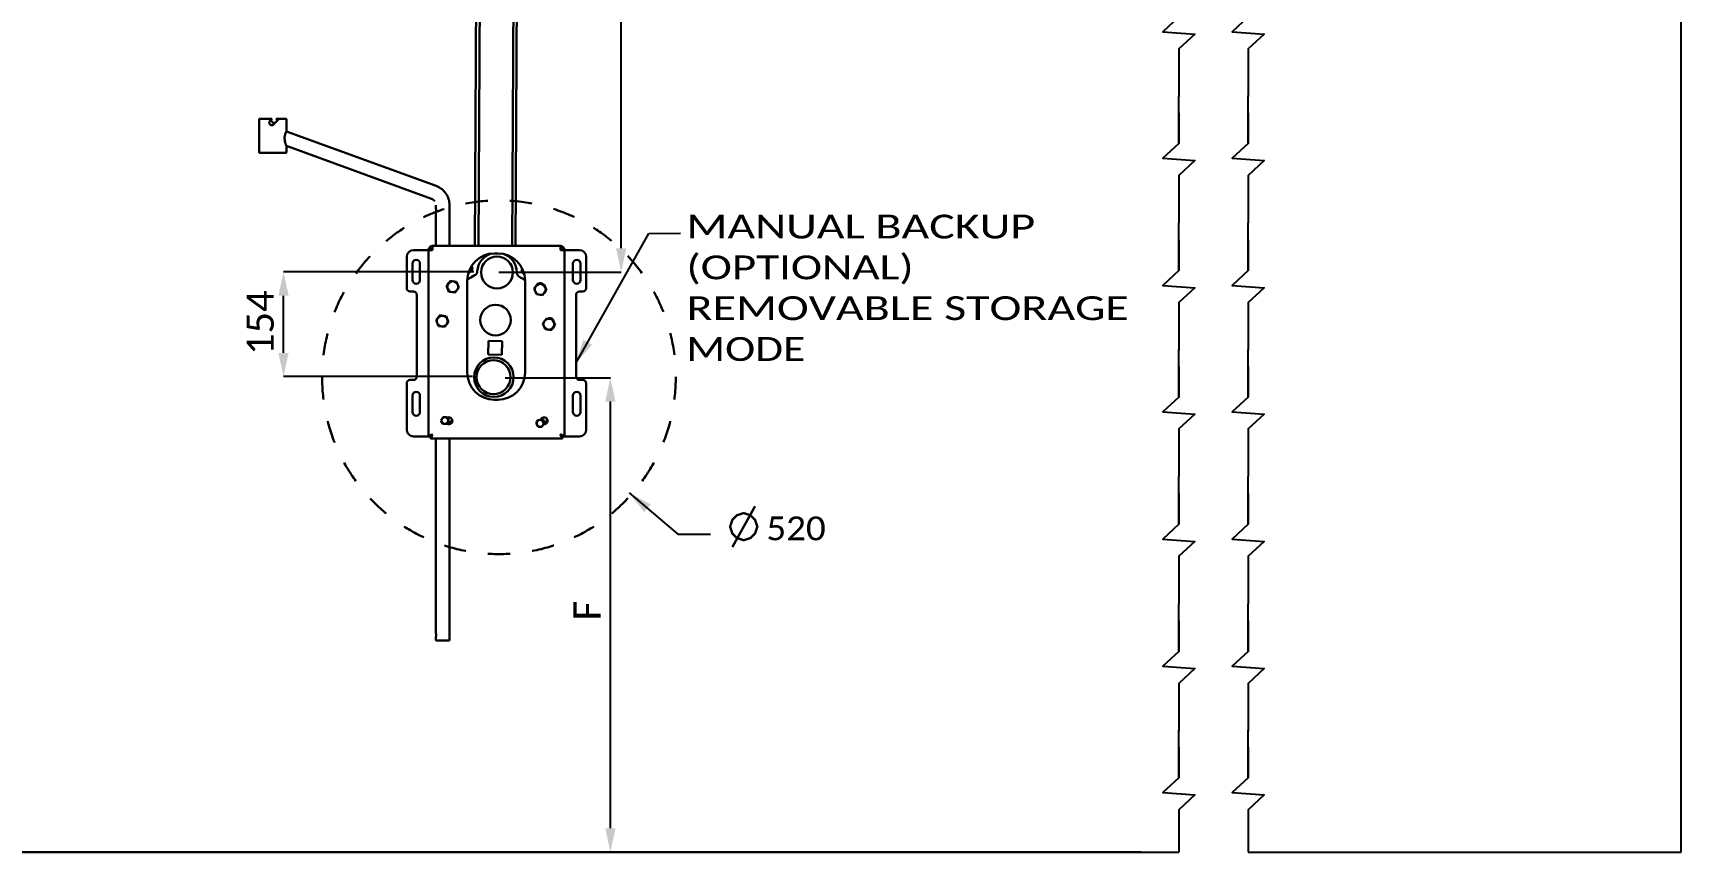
# Model space of a CAD drawing. Header units: millimetres. Extents: x 13935 to 21534, y -198 to 9202.
# Drawn here: x 15446 to 17870, y 6274 to 7478 of the extents above; entities that cross this region are included whole.
import ezdxf
from ezdxf.enums import TextEntityAlignment as Align

# ---------------------------------------------------------------- set-up
doc = ezdxf.new("R2010")
doc.units = ezdxf.units.MM
doc.header["$LTSCALE"] = 326.7
doc.header["$PDMODE"] = 3
doc.header["$PDSIZE"] = 8
doc.linetypes.add('DOT', pattern=[0.2, 0.1, -0.1])
doc.layers.get('0').update_dxf_attribs({"linetype": 'CONTINUOUS'})
doc.layers.get('Defpoints').update_dxf_attribs({"linetype": 'CONTINUOUS'})
doc.styles.get("Standard").update_dxf_attribs({"font": 'calibri.ttf'})
doc.dimstyles.new('DIMSTYLE_1', dxfattribs={"dimtxt": 40, "dimasz": 35, "dimexe": 0.08, "dimexo": 1, "dimgap": 1, "dimtad": 1, "dimdsep": 46, "dimtxsty": 'Standard', "dimblk": '_FILLED', "dimblk1": '_FILLED', "dimblk2": '_FILLED', "dimcen": 0.09, "dimazin": 2, "dimtp": 0.01, "dimtm": 0.01, "dimtfac": 1, "dimtofl": 0, "dimtmove": 0, "dimatfit": 3, "dimldrblk": '_FILLED', "dimfxl": 1, "dimtolj": 1, "dimarcsym": 0})
doc.dimstyles.new('DIMSTYLE_2', dxfattribs={"dimtxt": 40, "dimasz": 35, "dimexe": 0.08, "dimexo": 1, "dimgap": 1, "dimtad": 1, "dimdec": 0, "dimdsep": 46, "dimtxsty": 'Standard', "dimblk": '_FILLED', "dimblk1": '_FILLED', "dimblk2": '_FILLED', "dimcen": 0.09, "dimazin": 2, "dimtp": 0.01, "dimtm": 0.01, "dimtfac": 1, "dimtdec": 0, "dimtofl": 0, "dimtmove": 0, "dimatfit": 3, "dimldrblk": '_FILLED', "dimfxl": 1, "dimtolj": 1, "dimarcsym": 0})
doc.dimstyles.get("Standard").update_dxf_attribs({"dimtxt": 35, "dimasz": 35, "dimexe": 0.08, "dimexo": 1, "dimtad": 1, "dimdsep": 46, "dimtxsty": 'Standard', "dimblk": '_FILLED', "dimblk1": '_FILLED', "dimblk2": '_FILLED', "dimcen": 0.09, "dimazin": 2, "dimtol": 1, "dimtp": 0.01, "dimtm": 0.01, "dimtfac": 1, "dimtofl": 0, "dimtmove": 0, "dimatfit": 3, "dimldrblk": '_FILLED', "dimfxl": 1, "dimtolj": 1, "dimarcsym": 0})

# ---------------------------------------------------------------- blocks, each defined once
blk = doc.blocks.new('_FILLED')
at = {"color": 0, "linetype": 'ByBlock'}
blk.add_solid([(0, 0), (-1, 0.214), (-1, -0.214)], dxfattribs=at)
blk = doc.blocks.new('*D2234')
at = {"color": 0, "linetype": 'Continuous', "lineweight": -2}
for p, q in [((16140.6, 6971.5), (16295.5, 6971.5)), ((16295.4, 6309.3), (16295.4, 6936.5)), ((17074.7, 6274.3), (16295.3, 6274.3))]:
    blk.add_line(p, q, dxfattribs=at)
at = {"layer": 'Defpoints', "color": 0}
for p in [(16139.6, 6971.5), (16295.4, 6971.5), (17075.7, 6274.3)]:
    blk.add_point(p, dxfattribs=at)
at = {"color": 0, "linetype": 'ByBlock', "lineweight": -2, "xscale": 35, "yscale": 35, "zscale": 35}
for p, rotation in [((16295.4, 6971.5), 90), ((16295.4, 6274.3), 270)]:
    blk.add_blockref('_FILLED', p, dxfattribs=dict(at, rotation=rotation))
at = {"color": 0, "lineweight": 30, "insert": (16241.1, 6629.1), "char_height": 40, "attachment_point": 2, "rotation": 90, "line_spacing_factor": 0.9}
blk.add_mtext('\\A1;F', dxfattribs=at)
blk = doc.blocks.new('*D2235')
at = {"color": 0, "linetype": 'Continuous', "lineweight": -2}
for p, q in [((16114.8, 8115.3), (16311.4, 8115.3)), ((16311.3, 7161.8), (16311.3, 8080.3)), ((16131.2, 7126.8), (16311.4, 7126.8))]:
    blk.add_line(p, q, dxfattribs=at)
at = {"layer": 'Defpoints', "color": 0}
for p in [(16113.8, 8115.3), (16311.3, 8115.3), (16130.2, 7126.8)]:
    blk.add_point(p, dxfattribs=at)
at = {"color": 0, "linetype": 'ByBlock', "lineweight": -2, "xscale": 35, "yscale": 35, "zscale": 35}
for p, rotation in [((16311.3, 8115.3), 90), ((16311.3, 7126.8), 270)]:
    blk.add_blockref('_FILLED', p, dxfattribs=dict(at, rotation=rotation))
at = {"color": 0, "lineweight": 30, "insert": (16197, 7617.7), "char_height": 40, "attachment_point": 2, "rotation": 90, "line_spacing_factor": 0.9}
blk.add_mtext('\\A1;D\\P ', dxfattribs=at)
blk = doc.blocks.new('*D2236')
at = {"color": 0, "linetype": 'Continuous', "lineweight": -2}
for p, q in [((16094.5, 7127.1), (15814.7, 7127.1)), ((15814.8, 7008.1), (15814.8, 7092.1)), ((16092.6, 6973.1), (15814.7, 6973.1))]:
    blk.add_line(p, q, dxfattribs=at)
at = {"layer": 'Defpoints', "color": 0}
for p in [(15814.8, 7127.1), (16095.5, 7127.1), (16093.6, 6973.1)]:
    blk.add_point(p, dxfattribs=at)
at = {"color": 0, "linetype": 'ByBlock', "lineweight": -2, "xscale": 35, "yscale": 35, "zscale": 35}
for p, rotation in [((15814.8, 7127.1), 90), ((15814.8, 6973.1), 270)]:
    blk.add_blockref('_FILLED', p, dxfattribs=dict(at, rotation=rotation))
at = {"color": 0, "lineweight": 30, "insert": (15760.5, 7052.4), "char_height": 40, "attachment_point": 2, "rotation": 90, "line_spacing_factor": 0.9}
blk.add_mtext('\\A1;154', dxfattribs=at)

msp = doc.modelspace()

# ---------------------------------------------------------------- linework, layer by layer
at = {"linetype": 'ByBlock'}
for p, q in [((17869.70119, 6274.27818), (17869.70119, 8678.34818)), ((17074.71672, 6274.27818), (17131.09539, 6274.27818)), ((17233.07522, 6274.27818), (17869.70119, 6274.27818))]:
    msp.add_line(p, q, dxfattribs=at)
at = {"color": 0, "linetype": 'Continuous', "lineweight": 30}
for p, q in [((16100.16981, 7889.46907), (16096.26775, 7165.23099)), ((16101.26767, 7165.23099), (16105.16973, 7889.46899)), ((16101.39492, 7165.23099), (16105.29698, 7889.46899)), ((16154.68419, 7892.30967), (16150.76682, 7165.23099)), ((16155.76673, 7165.23099), (16159.68872, 7893.16736)), ((16155.89399, 7165.23099), (16159.81612, 7893.19441)), ((15778.94395, 7351.67575), (15778.94395, 7302.67575)), ((15797.83612, 7352.17575), (15779.44395, 7352.17575)), ((15804.01655, 7352.17575), (15818.44395, 7352.17575)), ((15818.94395, 7351.67575), (15818.94395, 7333.53478)), ((15818.94304, 7333.53537), (15818.94395, 7333.53378)), ((15818.9432, 7333.53478), (16039.19385, 7253.36653)), ((15779.44395, 7302.17575), (15818.44395, 7302.17575)), ((15818.94306, 7312.25128), (16032.35377, 7234.57268)), ((15818.94395, 7312.25128), (15818.94395, 7302.67575)), ((16038.93283, 7219.63244), (16038.93283, 7225.17575)), ((16058.93283, 7219.63244), (16058.93283, 7225.17575)), ((16038.93283, 7165.23099), (16038.93283, 7214.71906)), ((16038.93388, 7219.63244), (16038.93327, 7219.63425)), ((16038.93327, 7214.71725), (16038.93385, 7214.71906)), ((16058.93283, 7165.23099), (16058.93283, 7214.71906)), ((15995.93283, 7149.23099), (15995.93283, 7103.23099)), ((16033.93283, 7159.23099), (16005.93283, 7159.23099)), ((16027.93283, 6885.23099), (16027.93283, 7159.23099)), ((16031.81151, 7164.84348), (16032.87217, 7162.03724)), ((16033.93283, 7165.23099), (16221.93283, 7165.23099)), ((16033.93283, 7165.23099), (16033.93283, 7159.23099)), ((16129.93283, 7154.23099), (16124.93283, 7154.23099)), ((16221.93283, 7159.23099), (16221.93283, 7165.23099)), ((16249.93283, 7159.23099), (16221.93283, 7159.23099)), ((16222.99349, 7162.03724), (16224.05415, 7164.84348)), ((16227.93283, 7159.23099), (16227.93283, 6885.23099)), ((16259.93283, 7103.23099), (16259.93283, 7149.23099)), ((16004.43283, 7139.23099), (16004.43283, 7115.23099)), ((16015.43283, 7115.23099), (16015.43283, 7139.23099)), ((16089.70902, 7127.14404), (16087.11931, 7127.22915)), ((16092.75845, 7132.04652), (16089.70902, 7127.14404)), ((16090.98824, 7135.35938), (16092.75845, 7132.04652)), ((16164.91437, 7129.90193), (16165.95823, 7131.58012)), ((16167.63533, 7124.8098), (16164.91437, 7129.90193)), ((16168.49851, 7124.78143), (16167.63533, 7124.8098)), ((16240.43283, 7139.23099), (16240.43283, 7115.23099)), ((16251.43283, 7115.23099), (16251.43283, 7139.23099)), ((16054.48652, 7106.5265), (16060.18162, 7113.79969)), ((16057.93773, 7097.95781), (16054.48652, 7106.5265)), ((16060.18162, 7113.79969), (16069.32793, 7112.50418)), ((16072.77914, 7103.93549), (16067.08404, 7096.6623)), ((16069.32793, 7112.50418), (16072.77914, 7103.93549)), ((16084.93283, 7114.23099), (16084.93283, 6979.23099)), ((16169.93283, 6979.23099), (16169.93283, 7114.23099)), ((16183.23034, 7102.72269), (16188.92543, 7109.99587)), ((16186.68155, 7094.154), (16183.23034, 7102.72269)), ((16188.92543, 7109.99587), (16198.07174, 7108.70036)), ((16198.07174, 7108.70036), (16201.52296, 7100.13167)), ((16005.93283, 7098.23099), (16000.93283, 7098.23099)), ((16010.93283, 7093.23099), (16010.93283, 6973.23099)), ((16067.08404, 7096.6623), (16057.93773, 7097.95781)), ((16195.82786, 7092.85849), (16186.68155, 7094.154)), ((16201.52296, 7100.13167), (16195.82786, 7092.85849)), ((16244.93283, 6973.23099), (16244.93283, 7093.23099)), ((16249.93283, 7098.23099), (16254.93283, 7098.23099)), ((16039.12639, 7055.95807), (16044.82149, 7063.23125)), ((16042.57761, 7047.38938), (16039.12639, 7055.95807)), ((16044.82149, 7063.23125), (16053.9678, 7061.93575)), ((16057.41901, 7053.36706), (16051.72392, 7046.09387)), ((16053.9678, 7061.93575), (16057.41901, 7053.36706)), ((16195.858, 7051.32734), (16201.5531, 7058.60052)), ((16201.5531, 7058.60052), (16210.69941, 7057.30502)), ((16210.69941, 7057.30502), (16214.15062, 7048.73633)), ((16051.72392, 7046.09387), (16042.57761, 7047.38938)), ((16199.30921, 7042.75865), (16195.858, 7051.32734)), ((16208.45552, 7041.46314), (16199.30921, 7042.75865)), ((16214.15062, 7048.73633), (16208.45552, 7041.46314)), ((16116.40041, 7025.82045), (16115.74346, 7005.83124)), ((16115.74346, 7005.83124), (16135.73267, 7005.17429)), ((16136.38962, 7025.1635), (16116.40041, 7025.82045)), ((16135.73267, 7005.17429), (16136.38962, 7025.1635)), ((15995.93283, 6963.23099), (15995.93283, 6895.23099)), ((16005.93283, 6968.23099), (16000.93283, 6968.23099)), ((16249.93283, 6968.23099), (16254.93283, 6968.23099)), ((16259.93283, 6895.23099), (16259.93283, 6963.23099)), ((16004.43283, 6945.23099), (16004.43283, 6921.23099)), ((16015.43283, 6921.23099), (16015.43283, 6945.23099)), ((16124.93283, 6939.23099), (16129.93283, 6939.23099)), ((16240.43283, 6945.23099), (16240.43283, 6921.23099)), ((16251.43283, 6921.23099), (16251.43283, 6945.23099)), ((16049.37802, 6913.69534), (16046.32859, 6908.79286)), ((16046.32859, 6908.79286), (16049.04955, 6903.70073)), ((16055.14841, 6913.50569), (16049.37802, 6913.69534)), ((16054.81994, 6903.51109), (16057.86937, 6908.41357)), ((16057.86937, 6908.41357), (16055.14841, 6913.50569)), ((16189.31441, 6909.47554), (16186.26498, 6904.57306)), ((16195.0848, 6909.2859), (16189.31441, 6909.47554)), ((16197.80576, 6904.19378), (16195.0848, 6909.2859)), ((16005.93283, 6885.23099), (16030.93283, 6885.23099)), ((16030.93283, 6882.23099), (16030.93283, 6885.23099)), ((16049.04955, 6903.70073), (16054.81994, 6903.51109)), ((16186.26498, 6904.57306), (16188.98594, 6899.48094)), ((16188.98594, 6899.48094), (16194.75633, 6899.2913)), ((16194.75633, 6899.2913), (16197.80576, 6904.19378)), ((16224.93283, 6885.23099), (16249.93283, 6885.23099)), ((16224.93283, 6885.23099), (16224.93283, 6882.23099)), ((16224.93283, 6882.23099), (16030.93283, 6882.23099)), ((16038.93283, 6595.63244), (16038.93283, 6882.23099)), ((16058.93283, 6595.63244), (16058.93283, 6882.23099)), ((16038.93388, 6595.63244), (16038.93327, 6595.63425)), ((16038.93283, 6585.67575), (16038.93283, 6590.71906)), ((16038.93327, 6590.71725), (16038.93385, 6590.71906)), ((16039.43325, 6585.17575), (16058.43283, 6585.17575)), ((16058.93283, 6585.67575), (16058.93283, 6590.71906)), ((14075.71672, 6274.27818), (17075.71672, 6274.27818))]:
    msp.add_line(p, q, dxfattribs=at)
for p, q in [((17131.09539, 7454.80762), (17131.09539, 7384.80762)), ((17131.09539, 7454.80762), (17131.09539, 7384.80762)), ((17233.07522, 7454.80762), (17233.07522, 7384.80762)), ((17233.07522, 7454.80762), (17233.07522, 7384.80762)), ((17131.09539, 7315.98556), (17131.09539, 7385.98556)), ((17131.09539, 7315.98556), (17131.09539, 7385.98556)), ((17233.07522, 7315.98556), (17233.07522, 7385.98556)), ((17233.07522, 7315.98556), (17233.07522, 7385.98556)), ((17131.09539, 7268.98556), (17131.09539, 7198.98556)), ((17131.09539, 7268.98556), (17131.09539, 7198.98556)), ((17233.07522, 7268.98556), (17233.07522, 7198.98556)), ((17233.07522, 7268.98556), (17233.07522, 7198.98556)), ((17131.09539, 7128.98556), (17131.09539, 7198.98556)), ((17131.09539, 7128.98556), (17131.09539, 7198.98556)), ((17233.07522, 7128.98556), (17233.07522, 7198.98556)), ((17233.07522, 7128.98556), (17233.07522, 7198.98556)), ((17131.09539, 7081.98556), (17131.09539, 7011.98556)), ((17131.09539, 7081.98556), (17131.09539, 7011.98556)), ((17233.07522, 7081.98556), (17233.07522, 7011.98556)), ((17233.07522, 7081.98556), (17233.07522, 7011.98556)), ((17131.09539, 6943.1635), (17131.09539, 7013.1635)), ((17131.09539, 6943.1635), (17131.09539, 7013.1635)), ((17233.07522, 6943.1635), (17233.07522, 7013.1635)), ((17233.07522, 6943.1635), (17233.07522, 7013.1635)), ((17131.09539, 6896.1635), (17131.09539, 6826.1635)), ((17131.09539, 6896.1635), (17131.09539, 6826.1635)), ((17233.07522, 6896.1635), (17233.07522, 6826.1635)), ((17233.07522, 6896.1635), (17233.07522, 6826.1635)), ((17131.09539, 6756.1635), (17131.09539, 6826.1635)), ((17131.09539, 6756.1635), (17131.09539, 6826.1635)), ((17233.07522, 6756.1635), (17233.07522, 6826.1635)), ((17233.07522, 6756.1635), (17233.07522, 6826.1635)), ((17131.09539, 6709.1635), (17131.09539, 6639.1635)), ((17131.09539, 6709.1635), (17131.09539, 6639.1635)), ((17233.07522, 6709.1635), (17233.07522, 6639.1635)), ((17233.07522, 6709.1635), (17233.07522, 6639.1635)), ((17131.09539, 6569.1635), (17131.09539, 6639.1635)), ((17131.09539, 6569.1635), (17131.09539, 6639.1635)), ((17233.07522, 6569.1635), (17233.07522, 6639.1635)), ((17233.07522, 6569.1635), (17233.07522, 6639.1635)), ((17131.09539, 6522.1635), (17131.09539, 6452.1635)), ((17131.09539, 6522.1635), (17131.09539, 6452.1635)), ((17233.07522, 6522.1635), (17233.07522, 6452.1635)), ((17233.07522, 6522.1635), (17233.07522, 6452.1635)), ((17131.09539, 6383.34144), (17131.09539, 6453.34144)), ((17131.09539, 6383.34144), (17131.09539, 6453.34144)), ((17233.07522, 6383.34144), (17233.07522, 6453.34144)), ((17233.07522, 6383.34144), (17233.07522, 6453.34144)), ((17131.09539, 6336.34144), (17131.09539, 6274.27818)), ((17131.09539, 6336.34144), (17131.09539, 6274.27818)), ((17233.07522, 6336.34144), (17233.07522, 6274.27818)), ((17233.07522, 6336.34144), (17233.07522, 6274.27818))]:
    msp.add_line(p, q)
for points in [[(17131.09539, 7546.8003), (17131.09539, 7501.80762), (17107.60879, 7480.03111), (17154.58199, 7476.58413), (17131.09539, 7454.80762), (17131.09539, 7385.98556)], [(17131.09539, 7546.8003), (17131.09539, 7501.80762), (17107.60879, 7480.03111), (17154.58199, 7476.58413), (17131.09539, 7454.80762), (17131.09539, 7385.98556)], [(17233.07522, 7546.8003), (17233.07522, 7501.80762), (17209.58862, 7480.03111), (17256.56181, 7476.58413), (17233.07522, 7454.80762), (17233.07522, 7385.98556)], [(17233.07522, 7546.8003), (17233.07522, 7501.80762), (17209.58862, 7480.03111), (17256.56181, 7476.58413), (17233.07522, 7454.80762), (17233.07522, 7385.98556)], [(17131.09539, 7360.97824), (17131.09539, 7315.98556), (17107.60879, 7294.20905), (17154.58199, 7290.76207), (17131.09539, 7268.98556), (17131.09539, 7200.1635)], [(17131.09539, 7360.97824), (17131.09539, 7315.98556), (17107.60879, 7294.20905), (17154.58199, 7290.76207), (17131.09539, 7268.98556), (17131.09539, 7200.1635)], [(17233.07522, 7360.97824), (17233.07522, 7315.98556), (17209.58862, 7294.20905), (17256.56181, 7290.76207), (17233.07522, 7268.98556), (17233.07522, 7200.1635)], [(17233.07522, 7360.97824), (17233.07522, 7315.98556), (17209.58862, 7294.20905), (17256.56181, 7290.76207), (17233.07522, 7268.98556), (17233.07522, 7200.1635)], [(17131.09539, 7173.97824), (17131.09539, 7128.98556), (17107.60879, 7107.20905), (17154.58199, 7103.76207), (17131.09539, 7081.98556), (17131.09539, 7013.1635)], [(17131.09539, 7173.97824), (17131.09539, 7128.98556), (17107.60879, 7107.20905), (17154.58199, 7103.76207), (17131.09539, 7081.98556), (17131.09539, 7013.1635)], [(17233.07522, 7173.97824), (17233.07522, 7128.98556), (17209.58862, 7107.20905), (17256.56181, 7103.76207), (17233.07522, 7081.98556), (17233.07522, 7013.1635)], [(17233.07522, 7173.97824), (17233.07522, 7128.98556), (17209.58862, 7107.20905), (17256.56181, 7103.76207), (17233.07522, 7081.98556), (17233.07522, 7013.1635)], [(17131.09539, 6988.15618), (17131.09539, 6943.1635), (17107.60879, 6921.38699), (17154.58199, 6917.94001), (17131.09539, 6896.1635), (17131.09539, 6827.34144)], [(17131.09539, 6988.15618), (17131.09539, 6943.1635), (17107.60879, 6921.38699), (17154.58199, 6917.94001), (17131.09539, 6896.1635), (17131.09539, 6827.34144)], [(17233.07522, 6988.15618), (17233.07522, 6943.1635), (17209.58862, 6921.38699), (17256.56181, 6917.94001), (17233.07522, 6896.1635), (17233.07522, 6827.34144)], [(17233.07522, 6988.15618), (17233.07522, 6943.1635), (17209.58862, 6921.38699), (17256.56181, 6917.94001), (17233.07522, 6896.1635), (17233.07522, 6827.34144)], [(17131.09539, 6801.15618), (17131.09539, 6756.1635), (17107.60879, 6734.38699), (17154.58199, 6730.94001), (17131.09539, 6709.1635), (17131.09539, 6640.34144)], [(17131.09539, 6801.15618), (17131.09539, 6756.1635), (17107.60879, 6734.38699), (17154.58199, 6730.94001), (17131.09539, 6709.1635), (17131.09539, 6640.34144)], [(17233.07522, 6801.15618), (17233.07522, 6756.1635), (17209.58862, 6734.38699), (17256.56181, 6730.94001), (17233.07522, 6709.1635), (17233.07522, 6640.34144)], [(17233.07522, 6801.15618), (17233.07522, 6756.1635), (17209.58862, 6734.38699), (17256.56181, 6730.94001), (17233.07522, 6709.1635), (17233.07522, 6640.34144)], [(17131.09539, 6614.15618), (17131.09539, 6569.1635), (17107.60879, 6547.38699), (17154.58199, 6543.94001), (17131.09539, 6522.1635), (17131.09539, 6453.34144)], [(17131.09539, 6614.15618), (17131.09539, 6569.1635), (17107.60879, 6547.38699), (17154.58199, 6543.94001), (17131.09539, 6522.1635), (17131.09539, 6453.34144)], [(17233.07522, 6614.15618), (17233.07522, 6569.1635), (17209.58862, 6547.38699), (17256.56181, 6543.94001), (17233.07522, 6522.1635), (17233.07522, 6453.34144)], [(17233.07522, 6614.15618), (17233.07522, 6569.1635), (17209.58862, 6547.38699), (17256.56181, 6543.94001), (17233.07522, 6522.1635), (17233.07522, 6453.34144)], [(17131.09539, 6428.33413), (17131.09539, 6383.34144), (17107.60879, 6361.56493), (17154.58199, 6358.11795), (17131.09539, 6336.34144), (17131.09539, 6274.27818)], [(17131.09539, 6428.33413), (17131.09539, 6383.34144), (17107.60879, 6361.56493), (17154.58199, 6358.11795), (17131.09539, 6336.34144), (17131.09539, 6274.27818)], [(17233.07522, 6428.33413), (17233.07522, 6383.34144), (17209.58862, 6361.56493), (17256.56181, 6358.11795), (17233.07522, 6336.34144), (17233.07522, 6274.27818)], [(17233.07522, 6428.33413), (17233.07522, 6383.34144), (17209.58862, 6361.56493), (17256.56181, 6358.11795), (17233.07522, 6336.34144), (17233.07522, 6274.27818)]]:
    msp.add_lwpolyline(points)
at = {"color": 0, "linetype": 'Continuous', "lineweight": 30, "const_width": 3.5}
for points in [[(16471.45526, 6752.57521), (16474.78853, 6762.57521), (16481.45526, 6769.24194), (16491.45526, 6772.57521), (16501.45527, 6769.24194), (16508.12182, 6762.57521), (16511.45527, 6752.57521), (16508.12182, 6742.5752), (16501.45527, 6735.90866), (16491.45526, 6732.5752), (16481.45526, 6735.90866), (16474.78853, 6742.5752), (16471.45526, 6752.57521)], [(16474.78853, 6722.5752), (16508.12182, 6782.57522)]]:
    msp.add_lwpolyline(points, dxfattribs=at)
at = {"color": 0, "linetype": 'DOT', "lineweight": 30}
msp.add_circle((16131.59535, 6972.25887), 260, dxfattribs=at)
at = {"color": 0, "linetype": 'Continuous', "lineweight": 30}
for centre, radius in [((16128.69484, 7126.2795), 23.5), ((16063.63283, 7105.23099), 8), ((16192.37665, 7101.42718), 8), ((16126.58495, 7056.3113), 22.5), ((16048.2727, 7054.66256), 8), ((16205.00431, 7050.03183), 8), ((16124.05307, 6972.34947), 29), ((16123.63637, 6972.3626), 25), ((16052.09898, 6908.60321), 5), ((16192.03537, 6904.38342), 5)]:
    msp.add_circle(centre, radius, dxfattribs=at)
for centre, radius, start, end in [((15779.44395, 7351.67575), 0.5, 90, 180), ((15818.44395, 7351.67575), 0.5, 0, 90), ((15797.38812, 7346.19244), 3.51667, 269.65146945, 270.00163063), ((15779.44395, 7302.67575), 0.5, 180, 270), ((15818.44395, 7302.67575), 0.5, 270, 0), ((16005.93283, 7149.23099), 10, 90, 180), ((16033.93283, 7159.23099), 6, 90, 180), ((16033.93283, 7159.23099), 3, 90, 180), ((16124.93283, 7114.23099), 40, 90, 180), ((16128.69484, 7126.2795), 29, 107.62650197, 175.93548907), ((16129.93283, 7114.23099), 40, 0, 90), ((16128.69484, 7126.2795), 29, 0.61004159, 66.3051694), ((16221.93283, 7159.23099), 6, 0, 90), ((16221.93283, 7159.23099), 3, 0, 90), ((16249.93283, 7149.23099), 10, 0, 90), ((16009.93283, 7139.23099), 5.5, 0, 180), ((16086.98807, 7132.23616), 5.5, 269.67156122, 292.70566648), ((16086.98807, 7132.23616), 5, 271.54324685, 37.65532664), ((16086.98807, 7132.23616), 5.5, 303.53080239, 352.70652619), ((16086.98807, 7132.23616), 5.5, 3.52825866, 39.60934133), ((16091.7879, 7128.90205), 8, 295.61116178, 355.93548907), ((16165.69275, 7126.67344), 8, 180.61004159, 240.93436888), ((16170.68476, 7129.71228), 5.5, 183.52856203, 232.70486345), ((16170.68476, 7129.71228), 5.5, 154.45916956, 172.70678076), ((16170.68476, 7129.71228), 5, 159.3396754, 242.34004725), ((16170.68476, 7129.71228), 5.5, 243.53001156, 246.97125161), ((16245.93283, 7139.23099), 5.5, 0, 180), ((16000.93283, 7103.23099), 5, 180, 270), ((16009.93283, 7115.23099), 5.5, 180, 0), ((16126.58495, 7056.3113), 72.5, 115.61116178, 125.02416489), ((16126.58495, 7056.3113), 72.5, 53.2837876, 60.93436888), ((16192.43283, 7105.23099), 5.1, 47.91323551, 115.86444886), ((16245.93283, 7115.23099), 5.5, 180, 0), ((16254.93283, 7103.23099), 5, 270, 0), ((16005.93283, 7093.23099), 5, 0, 90), ((16249.93283, 7093.23099), 5, 90, 180), ((16206.57283, 7054.23099), 5.1, 37.23470247, 126.62565532), ((16205.00431, 7050.03183), 9, 54.69125558, 90.88476977), ((16206.57283, 7054.23099), 5.1, 9.73517407, 34.27396227), ((16205.00431, 7050.03183), 9, 48.09636976, 49.19538571), ((16124.93283, 6979.23099), 40, 180, 270), ((16129.93283, 6979.23099), 40, 270, 0), ((16000.93283, 6963.23099), 5, 90, 180), ((16005.93283, 6973.23099), 5, 270, 0), ((16249.93283, 6973.23099), 5, 180, 270), ((16254.93283, 6963.23099), 5, 0, 90), ((16009.93283, 6945.23099), 5.5, 0, 180), ((16245.93283, 6945.23099), 5.5, 0, 180), ((16009.93283, 6921.23099), 5.5, 180, 0), ((16057.93283, 6908.23099), 5.1, 236.53229228, 117.77928873), ((16052.09898, 6908.60321), 5.5, 303.53091321, 352.70662882), ((16052.09898, 6908.60321), 5.5, 3.52839736, 49.5859751), ((16066.60607, 6897.08663), 11.68185, 107.83196833, 139.28845758), ((16197.93283, 6908.23099), 5.1, 261.54331112, 167.25028131), ((16192.03537, 6904.38342), 5.5, 63.52991716, 79.08196502), ((16202.65327, 6919.56062), 11.68185, 222.97550209, 232.75662252), ((16192.03537, 6904.38342), 5.5, 3.52847427, 52.70475869), ((16192.03537, 6904.38342), 6.86547, 350.1562299, 58.88272001), ((16185.42155, 6911.39196), 16.50198, 331.58825575, 0.0597069), ((16245.93283, 6921.23099), 5.5, 180, 0), ((16005.93283, 6895.23099), 10, 180, 270), ((16052.09898, 6908.60321), 6.86547, 309.94555463, 325.41455508), ((16192.03537, 6904.38342), 5.5, 347.15623679, 352.70669511), ((16249.93283, 6895.23099), 10, 270, 0), ((16039.43283, 6585.67575), 0.5, 180, 270), ((16058.43283, 6585.67575), 0.5, 270, 0)]:
    msp.add_arc(centre, radius, start, end, dxfattribs=at)
for centre, major_axis, ratio, start_param, end_param in [((15798.94395, 7353.71484), (19.99969, 23.83489), 0.0046454189, -1.7902354093, -1.6525531392), ((15798.94395, 7346.92575), (-10.24989, 10.24989), 0.0047170852, 1.2745032078, 1.7699297879), ((15798.94395, 7342.9672), (10.24989, 10.24989), 0.0047170852, -1.4942616223, -0.5508252526), ((15798.94395, 7342.9672), (19.99978, 19.99978), 0.0047170852, -1.5292960665, -1.1155662189), ((15798.94395, 7358.43246), (-19.99969, 23.83489), 0.0046454189, -4.4288684809, -4.3496775095), ((15798.94395, 7358.43246), (-10.24984, 12.21538), 0.0046454189, -4.1301740804, -3.9483205263)]:
    msp.add_ellipse(centre, major_axis=major_axis, ratio=ratio, start_param=start_param, end_param=end_param, dxfattribs=at)
for points, knots in [([(15794.69844, 7348.43573), (15794.43786, 7348.12582), (15794.02039, 7347.40761), (15793.87635, 7346.58912), (15793.87635, 7346.18197)], [0, 0, 0, 0, 0.4986213522, 1, 1, 1, 1]), ([(15793.87635, 7346.18197), (15793.87635, 7345.72513), (15794.05936, 7344.80422), (15794.83803, 7343.64359), (15795.99568, 7342.865), (15796.91195, 7342.6786), (15797.36672, 7342.67584)], [0, 0, 0, 0, 0.2512315372, 0.5008951855, 0.7499028937, 1, 1, 1, 1]), ([(15799.77587, 7343.7027), (15799.46101, 7343.38761), (15798.70413, 7342.87504), (15797.81031, 7342.68545), (15797.36673, 7342.67647)], [0, 0, 0, 0, 0.5009948476, 1, 1, 1, 1]), ([(15797.38822, 7342.67577), (15797.8441, 7342.67578), (15798.76538, 7342.85698), (15799.54537, 7343.37997), (15799.86797, 7343.7027)], [0, 0, 0, 0, 0.4997650397, 1, 1, 1, 1]), ([(15797.42102, 7351.67575), (15797.46876, 7351.73261), (15797.55986, 7351.84183), (15797.67311, 7351.97569), (15797.7463, 7352.06695), (15797.79911, 7352.12462), (15797.80885, 7352.14916), (15797.84134, 7352.17575), (15797.83612, 7352.17575)], [0, 0, 0, 0, 0.3427503047, 0.6604363704, 0.7960541269, 0.904820848, 0.9758917466, 1, 1, 1, 1]), ([(15804.03235, 7352.15532), (15804.02823, 7352.16042), (15804.02776, 7352.16428), (15804.0145, 7352.17575), (15804.01655, 7352.17575)], [0, 0, 0, 0, 0.7616535813, 1, 1, 1, 1]), ([(15804.43231, 7351.67575), (15804.39317, 7351.72227), (15804.25947, 7351.88181), (15804.12497, 7352.04071), (15804.03235, 7352.15532)], [0, 0, 0, 0, 0.2920892163, 1, 1, 1, 1]), ([(15804.53269, 7351.67575), (15804.48089, 7351.73711), (15804.38538, 7351.84942), (15804.27234, 7351.98408), (15804.19532, 7352.07141), (15804.15407, 7352.12487), (15804.12198, 7352.15022), (15804.11133, 7352.17575), (15804.10522, 7352.17575)], [0, 0, 0, 0, 0.3662039888, 0.6731506453, 0.7990920644, 0.9013276237, 0.9721380835, 1, 1, 1, 1]), ([(15807.70311, 7351.67575), (15807.75083, 7351.7242), (15807.85828, 7351.83425), (15807.99836, 7351.97007), (15808.10457, 7352.08599), (15808.16775, 7352.13206), (15808.19011, 7352.17575), (15808.20442, 7352.17575)], [0, 0, 0, 0, 0.2881107561, 0.6499804655, 0.833994098, 0.9393633891, 1, 1, 1, 1]), ([(15808.31425, 7352.17575), (15808.32057, 7352.17575), (15808.28128, 7352.14792), (15808.26849, 7352.1235), (15808.20938, 7352.06841), (15808.12563, 7351.98076), (15807.99141, 7351.84668), (15807.88176, 7351.73582), (15807.82197, 7351.67575)], [0, 0, 0, 0, 0.0270040891, 0.0986357929, 0.2019952013, 0.3292652456, 0.6376413943, 1, 1, 1, 1]), ([(15818.94395, 7333.53377), (15818.94368, 7333.45366), (15818.74221, 7333.20263), (15818.51294, 7332.62417), (15818.0473, 7331.71901), (15817.31311, 7329.9123), (15816.48918, 7327.0601), (15816.23979, 7323.21981), (15816.73055, 7319.40242), (15817.498, 7316.50758), (15818.12464, 7314.53754), (15818.5384, 7313.44207), (15818.75211, 7312.70554), (15818.94365, 7312.35956), (15818.94395, 7312.25351)], [0, 0, 0, 0, 0.0108965438, 0.0402236773, 0.0866217125, 0.1481022072, 0.3058804812, 0.4877642467, 0.6672679708, 0.8270907629, 0.8943369579, 0.9487370641, 0.9855755651, 1, 1, 1, 1]), ([(16038.93327, 7219.63425), (16038.99845, 7219.63425), (16038.95827, 7219.25161), (16039.15764, 7218.8761), (16039.22077, 7218.0576), (16039.28621, 7217.17574), (16039.22076, 7216.29391), (16039.15766, 7215.47546), (16038.95827, 7215.09995), (16038.99846, 7214.71725), (16038.93327, 7214.71725)], [0, 0, 0, 0, 0.0393025395, 0.1487169376, 0.3102050264, 0.5000092948, 0.68979013, 0.8512606154, 0.9606898622, 1, 1, 1, 1]), ([(16058.9328, 7214.7191), (16058.9299, 7214.97413), (16058.6677, 7215.77336), (16058.63572, 7217.17573), (16058.66774, 7218.57813), (16058.92986, 7219.37733), (16058.9328, 7219.63239)], [0, 0, 0, 0, 0.1545203432, 0.5000086561, 0.8454583869, 1, 1, 1, 1]), ([(16221.81983, 7164.92378), (16221.83892, 7164.91107), (16221.87699, 7164.88486), (16221.91426, 7164.85752), (16221.93283, 7164.84348)], [0, 0, 0, 0, 0.4962114918, 1, 1, 1, 1]), ([(16030.93283, 6887.23099), (16030.17785, 6886.95348), (16029.10947, 6886.57714), (16027.93283, 6885.65867), (16027.93283, 6885.23099)], [0, 0, 0, 0, 0.6528709621, 1, 1, 1, 1]), ([(16033.93283, 6888.23099), (16033.46775, 6887.50045), (16032.77446, 6886.30098), (16031.5123, 6885.23099), (16030.93283, 6885.23099)], [0, 0, 0, 0, 0.5991197942, 1, 1, 1, 1]), ([(16030.93283, 6885.23099), (16030.93283, 6885.81046), (16032.00282, 6887.07262), (16033.20226, 6887.76594), (16033.93283, 6888.23099)], [0, 0, 0, 0, 0.4008796916, 1, 1, 1, 1]), ([(16033.93283, 6888.23099), (16033.67192, 6888.14795), (16032.6676, 6887.828), (16031.66523, 6887.5002), (16030.93283, 6887.23099)], [0, 0, 0, 0, 0.2597464334, 1, 1, 1, 1]), ([(16030.93283, 6882.23099), (16031.3605, 6882.23099), (16032.27896, 6883.40764), (16032.65532, 6884.47601), (16032.93283, 6885.23099)], [0, 0, 0, 0, 0.3471276415, 1, 1, 1, 1]), ([(16032.93283, 6885.23099), (16033.01871, 6885.46465), (16033.36991, 6886.45868), (16033.68859, 6887.46371), (16033.93283, 6888.23099)], [0, 0, 0, 0, 0.2361525273, 1, 1, 1, 1]), ([(16221.93283, 6888.23099), (16222.66339, 6887.76594), (16223.86284, 6887.07262), (16224.93283, 6885.81047), (16224.93283, 6885.23099)], [0, 0, 0, 0, 0.5991192805, 1, 1, 1, 1]), ([(16224.93283, 6885.23099), (16224.35336, 6885.23099), (16223.0912, 6886.30098), (16222.39791, 6887.50045), (16221.93283, 6888.23099)], [0, 0, 0, 0, 0.4008802053, 1, 1, 1, 1]), ([(16221.93283, 6888.23099), (16222.01588, 6887.97009), (16222.33584, 6886.96577), (16222.66362, 6885.9634), (16222.93283, 6885.23099)], [0, 0, 0, 0, 0.2597458691, 1, 1, 1, 1]), ([(16224.93285, 6887.23098), (16224.69919, 6887.31687), (16223.70516, 6887.66808), (16222.70012, 6887.98678), (16221.93283, 6888.23099)], [0, 0, 0, 0, 0.2361510849, 1, 1, 1, 1]), ([(16222.93283, 6885.23099), (16223.21033, 6884.47601), (16223.58669, 6883.40764), (16224.50515, 6882.23099), (16224.93283, 6882.23099)], [0, 0, 0, 0, 0.6528723582, 1, 1, 1, 1]), ([(16227.93283, 6885.23099), (16227.93283, 6885.65867), (16226.75619, 6886.57713), (16225.68782, 6886.95347), (16224.93285, 6887.23098)], [0, 0, 0, 0, 0.3471288237, 1, 1, 1, 1]), ([(16038.93327, 6595.63425), (16038.99845, 6595.63425), (16038.95827, 6595.25161), (16039.15764, 6594.8761), (16039.22077, 6594.0576), (16039.28621, 6593.17574), (16039.22076, 6592.29391), (16039.15766, 6591.47546), (16038.95827, 6591.09995), (16038.99846, 6590.71725), (16038.93327, 6590.71725)], [0, 0, 0, 0, 0.0393025395, 0.1487169376, 0.3102050264, 0.5000092948, 0.68979013, 0.8512606154, 0.9606898622, 1, 1, 1, 1]), ([(16058.9328, 6590.7191), (16058.9299, 6590.97413), (16058.6677, 6591.77336), (16058.63572, 6593.17573), (16058.66774, 6594.57813), (16058.92986, 6595.37733), (16058.9328, 6595.63239)], [0, 0, 0, 0, 0.1545203432, 0.5000086561, 0.8454583869, 1, 1, 1, 1])]:
    msp.add_open_spline(points, degree=3, knots=knots, dxfattribs=at)
for points in [[(16039.19387, 7253.36653), (16044.8451, 7251.30956), (16050.05783, 7247.30945), (16053.50719, 7242.38304)], [(16032.35377, 7234.57268), (16034.23751, 7233.88702), (16035.97509, 7232.55365), (16037.12487, 7230.91151)], [(16058.93283, 7225.17575), (16058.93283, 7231.18978), (16056.95707, 7237.45639), (16053.50767, 7242.38287)], [(16033.93283, 7164.84348), (16034.04039, 7164.92481), (16034.15542, 7164.9975), (16034.2764, 7165.05707)], [(16034.2764, 7165.05707), (16034.49706, 7165.16571), (16034.74753, 7165.23099), (16034.99349, 7165.23099)], [(16220.87217, 7165.23099), (16221.20424, 7165.23099), (16221.54342, 7165.10782), (16221.81983, 7164.92378)]]:
    msp.add_open_spline(points, degree=3, dxfattribs=at)

# ---------------------------------------------------------------- texts
for s, width, p, p2 in [('MANUAL BACKUP', 1.27734, (16407.28259, 7176.22308), (16919.96741, 7176.22308)), ('(OPTIONAL)', 1.253892, (16407.28259, 7116.22308), (16741.29037, 7116.22308)), ('REMOVABLE STORAGE', 1.279053, (16407.28259, 7056.22308), (17057.71061, 7056.22308)), ('MODE', 1.20747, (16407.28259, 6996.22308), (16581.7573, 6996.22308)), ('520', 1.041469, (16524.78854, 6732.57526), (16612.10371, 6732.57526))]:
    msp.add_text(s, height=35, dxfattribs=dict(at, width=width)).set_placement(p, p2, align=Align.FIT)

# ---------------------------------------------------------------- dimensions: what is measured, and where the dimension line sits
for base, p1, p2, text, picture, middle in [((16311.33972, 8115.31671), (16130.20076, 7126.81176), (16113.79822, 8115.31671), 'D\\P ', '*D2235', (16311.33972, 7617.72443)), ((16295.42243, 6971.51174), (17075.71672, 6274.27818), (16139.62188, 6971.51174), 'F', '*D2234', (16295.42243, 6629.1472))]:
    dim = msp.add_linear_dim(base=base, p1=p1, p2=p2, angle=90, text=text, dimstyle='DIMSTYLE_1', dxfattribs=at)
    dim.commit()
    dim.dimension.update_dxf_attribs({"geometry": picture, "text_midpoint": middle, "dimtype": 160})
dim = msp.add_linear_dim(base=(15814.79721, 7127.07605), p1=(16093.6477, 6973.05239), p2=(16095.45793, 7127.07605), angle=90, dimstyle='DIMSTYLE_2', dxfattribs=at)
dim.commit()
dim.dimension.update_dxf_attribs({"geometry": '*D2236', "text_midpoint": (15814.79721, 7052.4405), "dimtype": 160})

# ---------------------------------------------------------------- leaders
for points in [[(16244.93283, 6993.23099), (16352.09364, 7183.51305), (16398.53273, 7184.24033)], [(16323.22287, 6802.272), (16394.48968, 6741.65852), (16442.78511, 6741.65852)]]:
    msp.add_leader(points, dimstyle='Standard', override={"dimtad": 0}, dxfattribs=at)

doc.saveas('drawing.dxf')
